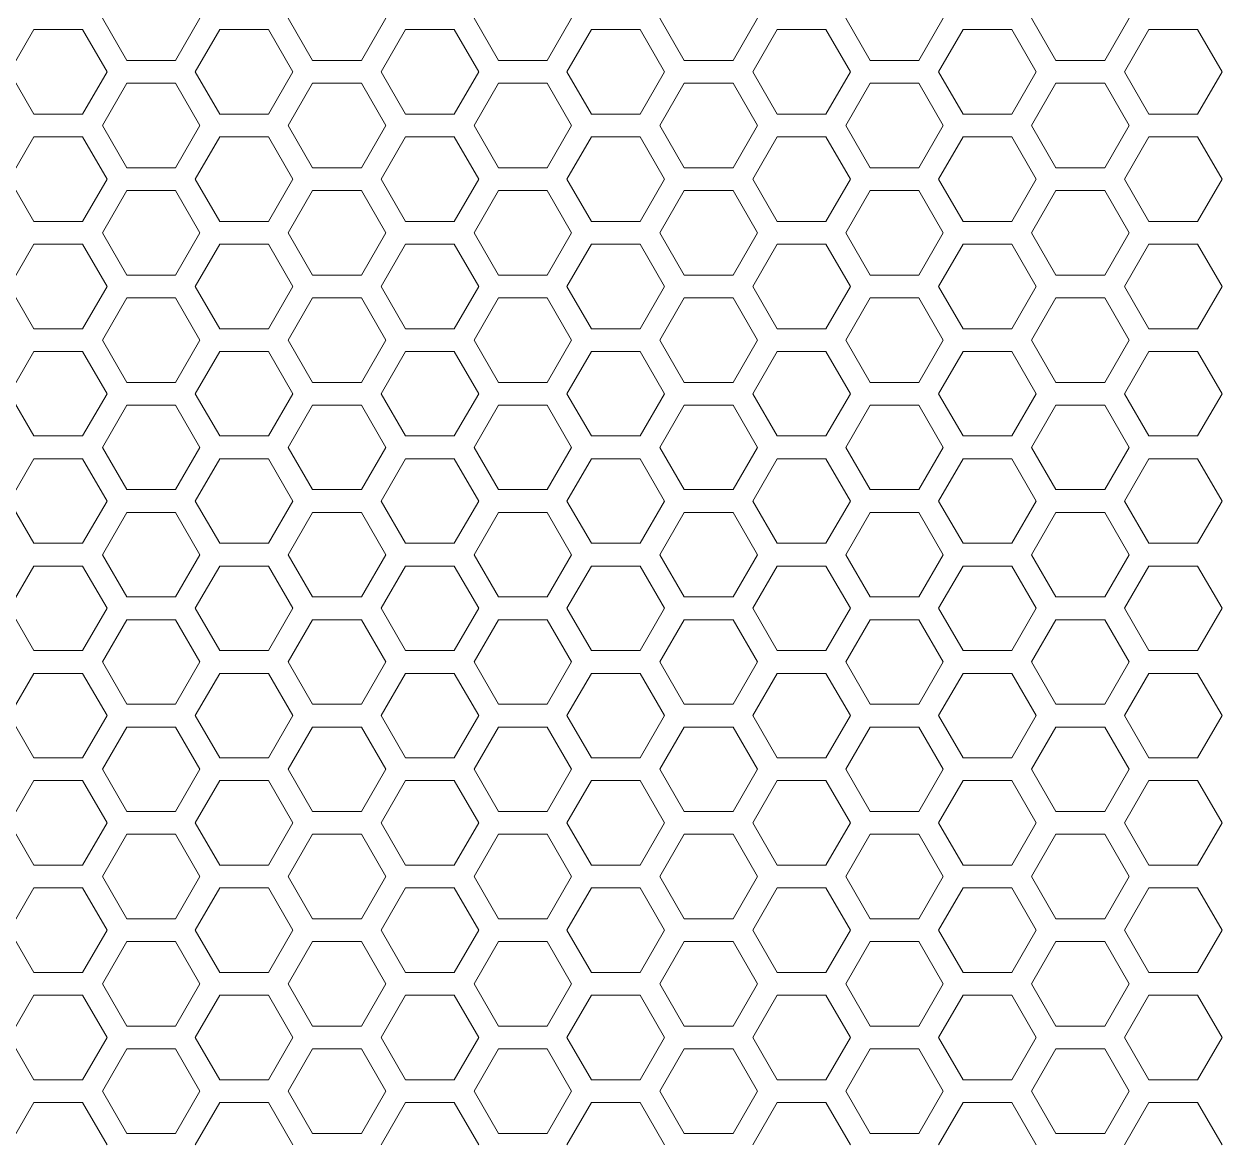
# Model space of a CAD drawing. Header units: millimetres. Extents: x -10 to 46, y -17 to 110.
# Drawn here: x 10.31 to 16.45, y 39.23 to 44.94 of the extents above; entities that cross this region are included whole.
import ezdxf

# ---------------------------------------------------------------- set-up
doc = ezdxf.new("R2010")
doc.units = ezdxf.units.MM

msp = doc.modelspace()

# ---------------------------------------------------------------- linework, layer by layer
at = {"lineweight": 18}
for p, q in [((10.7108, 44.9727), (10.8358, 44.7561)), ((11.0858, 44.7561), (11.2108, 44.9727)), ((11.6634, 44.9727), (11.7884, 44.7561)), ((12.0384, 44.7561), (12.1634, 44.9727)), ((12.6161, 44.9727), (12.7411, 44.7561)), ((12.9911, 44.7561), (13.1161, 44.9727)), ((13.5687, 44.9727), (13.6937, 44.7561)), ((13.9438, 44.7561), (14.0688, 44.9727)), ((14.5214, 44.9727), (14.6464, 44.7561)), ((14.8964, 44.7561), (15.0214, 44.9727)), ((15.474, 44.9727), (15.599, 44.7561)), ((15.8491, 44.7561), (15.9741, 44.9727)), ((10.3595, 44.9142), (10.2345, 44.6976)), ((10.6095, 44.9142), (10.3595, 44.9142)), ((10.7345, 44.6976), (10.6095, 44.9142)), ((11.3121, 44.9142), (11.1871, 44.6976)), ((11.5621, 44.9142), (11.3121, 44.9142)), ((11.6871, 44.6976), (11.5621, 44.9142)), ((12.2648, 44.9142), (12.1398, 44.6976)), ((12.5148, 44.9142), (12.2648, 44.9142)), ((12.6398, 44.6976), (12.5148, 44.9142)), ((13.2174, 44.9142), (13.0924, 44.6976)), ((13.4674, 44.9142), (13.2174, 44.9142)), ((13.5924, 44.6976), (13.4674, 44.9142)), ((14.1701, 44.9142), (14.0451, 44.6976)), ((14.4201, 44.9142), (14.1701, 44.9142)), ((14.5451, 44.6976), (14.4201, 44.9142)), ((15.1227, 44.9142), (14.9977, 44.6976)), ((15.3727, 44.9142), (15.1227, 44.9142)), ((15.4977, 44.6976), (15.3727, 44.9142)), ((16.0754, 44.9142), (15.9504, 44.6976)), ((16.3254, 44.9142), (16.0754, 44.9142)), ((16.4504, 44.6976), (16.3254, 44.9142)), ((10.8358, 44.7561), (11.0858, 44.7561)), ((11.7884, 44.7561), (12.0384, 44.7561)), ((12.7411, 44.7561), (12.9911, 44.7561)), ((13.6937, 44.7561), (13.9438, 44.7561)), ((14.6464, 44.7561), (14.8964, 44.7561)), ((15.599, 44.7561), (15.8491, 44.7561)), ((10.2345, 44.6976), (10.3595, 44.4811)), ((10.6095, 44.4811), (10.7345, 44.6976)), ((11.1871, 44.6976), (11.3121, 44.4811)), ((11.5621, 44.4811), (11.6871, 44.6976)), ((12.1398, 44.6976), (12.2648, 44.4811)), ((12.5148, 44.4811), (12.6398, 44.6976)), ((13.0924, 44.6976), (13.2174, 44.4811)), ((13.4674, 44.4811), (13.5924, 44.6976)), ((14.0451, 44.6976), (14.1701, 44.4811)), ((14.4201, 44.4811), (14.5451, 44.6976)), ((14.9977, 44.6976), (15.1227, 44.4811)), ((15.3727, 44.4811), (15.4977, 44.6976)), ((15.9504, 44.6976), (16.0754, 44.4811)), ((16.3254, 44.4811), (16.4504, 44.6976)), ((10.8358, 44.6391), (10.7108, 44.4226)), ((11.0858, 44.6391), (10.8358, 44.6391)), ((11.2108, 44.4226), (11.0858, 44.6391)), ((11.7884, 44.6391), (11.6634, 44.4226)), ((12.0384, 44.6391), (11.7884, 44.6391)), ((12.1634, 44.4226), (12.0384, 44.6391)), ((12.7411, 44.6391), (12.6161, 44.4226)), ((12.9911, 44.6391), (12.7411, 44.6391)), ((13.1161, 44.4226), (12.9911, 44.6391)), ((13.6937, 44.6391), (13.5687, 44.4226)), ((13.9438, 44.6391), (13.6937, 44.6391)), ((14.0688, 44.4226), (13.9438, 44.6391)), ((14.6464, 44.6391), (14.5214, 44.4226)), ((14.8964, 44.6391), (14.6464, 44.6391)), ((15.0214, 44.4226), (14.8964, 44.6391)), ((15.599, 44.6391), (15.474, 44.4226)), ((15.8491, 44.6391), (15.599, 44.6391)), ((15.9741, 44.4226), (15.8491, 44.6391)), ((10.3595, 44.4811), (10.6095, 44.4811)), ((11.3121, 44.4811), (11.5621, 44.4811)), ((12.2648, 44.4811), (12.5148, 44.4811)), ((13.2174, 44.4811), (13.4674, 44.4811)), ((14.1701, 44.4811), (14.4201, 44.4811)), ((15.1227, 44.4811), (15.3727, 44.4811)), ((16.0754, 44.4811), (16.3254, 44.4811)), ((10.7108, 44.4226), (10.8358, 44.2061)), ((11.0858, 44.2061), (11.2108, 44.4226)), ((11.6634, 44.4226), (11.7884, 44.2061)), ((12.0384, 44.2061), (12.1634, 44.4226)), ((12.6161, 44.4226), (12.7411, 44.2061)), ((12.9911, 44.2061), (13.1161, 44.4226)), ((13.5687, 44.4226), (13.6937, 44.2061)), ((13.9438, 44.2061), (14.0688, 44.4226)), ((14.5214, 44.4226), (14.6464, 44.2061)), ((14.8964, 44.2061), (15.0214, 44.4226)), ((15.474, 44.4226), (15.599, 44.2061)), ((15.8491, 44.2061), (15.9741, 44.4226)), ((10.3595, 44.3641), (10.2345, 44.1476)), ((10.6095, 44.3641), (10.3595, 44.3641)), ((10.7345, 44.1476), (10.6095, 44.3641)), ((11.3121, 44.3641), (11.1871, 44.1476)), ((11.5621, 44.3641), (11.3121, 44.3641)), ((11.6871, 44.1476), (11.5621, 44.3641)), ((12.2648, 44.3641), (12.1398, 44.1476)), ((12.5148, 44.3641), (12.2648, 44.3641)), ((12.6398, 44.1476), (12.5148, 44.3641)), ((13.2174, 44.3641), (13.0924, 44.1476)), ((13.4674, 44.3641), (13.2174, 44.3641)), ((13.5924, 44.1476), (13.4674, 44.3641)), ((14.1701, 44.3641), (14.0451, 44.1476)), ((14.4201, 44.3641), (14.1701, 44.3641)), ((14.5451, 44.1476), (14.4201, 44.3641)), ((15.1227, 44.3641), (14.9977, 44.1476)), ((15.3727, 44.3641), (15.1227, 44.3641)), ((15.4977, 44.1476), (15.3727, 44.3641)), ((16.0754, 44.3641), (15.9504, 44.1476)), ((16.3254, 44.3641), (16.0754, 44.3641)), ((16.4504, 44.1476), (16.3254, 44.3641)), ((10.8358, 44.2061), (11.0858, 44.2061)), ((11.7884, 44.2061), (12.0384, 44.2061)), ((12.7411, 44.2061), (12.9911, 44.2061)), ((13.6937, 44.2061), (13.9438, 44.2061)), ((14.6464, 44.2061), (14.8964, 44.2061)), ((15.599, 44.2061), (15.8491, 44.2061)), ((10.2345, 44.1476), (10.3595, 43.9311)), ((10.6095, 43.9311), (10.7345, 44.1476)), ((11.1871, 44.1476), (11.3121, 43.9311)), ((11.5621, 43.9311), (11.6871, 44.1476)), ((12.1398, 44.1476), (12.2648, 43.9311)), ((12.5148, 43.9311), (12.6398, 44.1476)), ((13.0924, 44.1476), (13.2174, 43.9311)), ((13.4674, 43.9311), (13.5924, 44.1476)), ((14.0451, 44.1476), (14.1701, 43.9311)), ((14.4201, 43.9311), (14.5451, 44.1476)), ((14.9977, 44.1476), (15.1227, 43.9311)), ((15.3727, 43.9311), (15.4977, 44.1476)), ((15.9504, 44.1476), (16.0754, 43.9311)), ((16.3254, 43.9311), (16.4504, 44.1476)), ((10.8358, 44.0891), (10.7108, 43.8726)), ((11.0858, 44.0891), (10.8358, 44.0891)), ((11.2108, 43.8726), (11.0858, 44.0891)), ((11.7884, 44.0891), (11.6634, 43.8726)), ((12.0384, 44.0891), (11.7884, 44.0891)), ((12.1634, 43.8726), (12.0384, 44.0891)), ((12.7411, 44.0891), (12.6161, 43.8726)), ((12.9911, 44.0891), (12.7411, 44.0891)), ((13.1161, 43.8726), (12.9911, 44.0891)), ((13.6937, 44.0891), (13.5687, 43.8726)), ((13.9438, 44.0891), (13.6937, 44.0891)), ((14.0688, 43.8726), (13.9438, 44.0891)), ((14.6464, 44.0891), (14.5214, 43.8726)), ((14.8964, 44.0891), (14.6464, 44.0891)), ((15.0214, 43.8726), (14.8964, 44.0891)), ((15.599, 44.0891), (15.474, 43.8726)), ((15.8491, 44.0891), (15.599, 44.0891)), ((15.9741, 43.8726), (15.8491, 44.0891)), ((10.3595, 43.9311), (10.6095, 43.9311)), ((11.3121, 43.9311), (11.5621, 43.9311)), ((12.2648, 43.9311), (12.5148, 43.9311)), ((13.2174, 43.9311), (13.4674, 43.9311)), ((14.1701, 43.9311), (14.4201, 43.9311)), ((15.1227, 43.9311), (15.3727, 43.9311)), ((16.0754, 43.9311), (16.3254, 43.9311)), ((10.7108, 43.8726), (10.8358, 43.6561)), ((11.0858, 43.6561), (11.2108, 43.8726)), ((11.6634, 43.8726), (11.7884, 43.6561)), ((12.0384, 43.6561), (12.1634, 43.8726)), ((12.6161, 43.8726), (12.7411, 43.6561)), ((12.9911, 43.6561), (13.1161, 43.8726)), ((13.5687, 43.8726), (13.6937, 43.6561)), ((13.9438, 43.6561), (14.0688, 43.8726)), ((14.5214, 43.8726), (14.6464, 43.6561)), ((14.8964, 43.6561), (15.0214, 43.8726)), ((15.474, 43.8726), (15.599, 43.6561)), ((15.8491, 43.6561), (15.9741, 43.8726)), ((10.3595, 43.8141), (10.2345, 43.5976)), ((10.6095, 43.8141), (10.3595, 43.8141)), ((10.7345, 43.5976), (10.6095, 43.8141)), ((11.3121, 43.8141), (11.1871, 43.5976)), ((11.5621, 43.8141), (11.3121, 43.8141)), ((11.6871, 43.5976), (11.5621, 43.8141)), ((12.2648, 43.8141), (12.1398, 43.5976)), ((12.5148, 43.8141), (12.2648, 43.8141)), ((12.6398, 43.5976), (12.5148, 43.8141)), ((13.2174, 43.8141), (13.0924, 43.5976)), ((13.4674, 43.8141), (13.2174, 43.8141)), ((13.5924, 43.5976), (13.4674, 43.8141)), ((14.1701, 43.8141), (14.0451, 43.5976)), ((14.4201, 43.8141), (14.1701, 43.8141)), ((14.5451, 43.5976), (14.4201, 43.8141)), ((15.1227, 43.8141), (14.9977, 43.5976)), ((15.3727, 43.8141), (15.1227, 43.8141)), ((15.4977, 43.5976), (15.3727, 43.8141)), ((16.0754, 43.8141), (15.9504, 43.5976)), ((16.3254, 43.8141), (16.0754, 43.8141)), ((16.4504, 43.5976), (16.3254, 43.8141)), ((10.8358, 43.6561), (11.0858, 43.6561)), ((11.7884, 43.6561), (12.0384, 43.6561)), ((12.7411, 43.6561), (12.9911, 43.6561)), ((13.6937, 43.6561), (13.9438, 43.6561)), ((14.6464, 43.6561), (14.8964, 43.6561)), ((15.599, 43.6561), (15.8491, 43.6561)), ((10.2345, 43.5976), (10.3595, 43.3811)), ((10.6095, 43.3811), (10.7345, 43.5976)), ((11.1871, 43.5976), (11.3121, 43.3811)), ((11.5621, 43.3811), (11.6871, 43.5976)), ((12.1398, 43.5976), (12.2648, 43.3811)), ((12.5148, 43.3811), (12.6398, 43.5976)), ((13.0924, 43.5976), (13.2174, 43.3811)), ((13.4674, 43.3811), (13.5924, 43.5976)), ((14.0451, 43.5976), (14.1701, 43.3811)), ((14.4201, 43.3811), (14.5451, 43.5976)), ((14.9977, 43.5976), (15.1227, 43.3811)), ((15.3727, 43.3811), (15.4977, 43.5976)), ((15.9504, 43.5976), (16.0754, 43.3811)), ((16.3254, 43.3811), (16.4504, 43.5976)), ((10.8358, 43.5391), (10.7108, 43.3226)), ((11.0858, 43.5391), (10.8358, 43.5391)), ((11.2108, 43.3226), (11.0858, 43.5391)), ((11.7884, 43.5391), (11.6634, 43.3226)), ((12.0384, 43.5391), (11.7884, 43.5391)), ((12.1634, 43.3226), (12.0384, 43.5391)), ((12.7411, 43.5391), (12.6161, 43.3226)), ((12.9911, 43.5391), (12.7411, 43.5391)), ((13.1161, 43.3226), (12.9911, 43.5391)), ((13.6937, 43.5391), (13.5687, 43.3226)), ((13.9438, 43.5391), (13.6937, 43.5391)), ((14.0688, 43.3226), (13.9438, 43.5391)), ((14.6464, 43.5391), (14.5214, 43.3226)), ((14.8964, 43.5391), (14.6464, 43.5391)), ((15.0214, 43.3226), (14.8964, 43.5391)), ((15.599, 43.5391), (15.474, 43.3226)), ((15.8491, 43.5391), (15.599, 43.5391)), ((15.9741, 43.3226), (15.8491, 43.5391)), ((10.3595, 43.3811), (10.6095, 43.3811)), ((11.3121, 43.3811), (11.5621, 43.3811)), ((12.2648, 43.3811), (12.5148, 43.3811)), ((13.2174, 43.3811), (13.4674, 43.3811)), ((14.1701, 43.3811), (14.4201, 43.3811)), ((15.1227, 43.3811), (15.3727, 43.3811)), ((16.0754, 43.3811), (16.3254, 43.3811)), ((10.7108, 43.3226), (10.8358, 43.1061)), ((11.0858, 43.1061), (11.2108, 43.3226)), ((11.6634, 43.3226), (11.7884, 43.1061)), ((12.0384, 43.1061), (12.1634, 43.3226)), ((12.6161, 43.3226), (12.7411, 43.1061)), ((12.9911, 43.1061), (13.1161, 43.3226)), ((13.5687, 43.3226), (13.6937, 43.1061)), ((13.9438, 43.1061), (14.0688, 43.3226)), ((14.5214, 43.3226), (14.6464, 43.1061)), ((14.8964, 43.1061), (15.0214, 43.3226)), ((15.474, 43.3226), (15.599, 43.1061)), ((15.8491, 43.1061), (15.9741, 43.3226)), ((10.3595, 43.2641), (10.2345, 43.0476)), ((10.6095, 43.2641), (10.3595, 43.2641)), ((10.7345, 43.0476), (10.6095, 43.2641)), ((11.3121, 43.2641), (11.1871, 43.0476)), ((11.5621, 43.2641), (11.3121, 43.2641)), ((11.6871, 43.0476), (11.5621, 43.2641)), ((12.2648, 43.2641), (12.1398, 43.0476)), ((12.5148, 43.2641), (12.2648, 43.2641)), ((12.6398, 43.0476), (12.5148, 43.2641)), ((13.2174, 43.2641), (13.0924, 43.0476)), ((13.4674, 43.2641), (13.2174, 43.2641)), ((13.5924, 43.0476), (13.4674, 43.2641)), ((14.1701, 43.2641), (14.0451, 43.0476)), ((14.4201, 43.2641), (14.1701, 43.2641)), ((14.5451, 43.0476), (14.4201, 43.2641)), ((15.1227, 43.2641), (14.9977, 43.0476)), ((15.3727, 43.2641), (15.1227, 43.2641)), ((15.4977, 43.0476), (15.3727, 43.2641)), ((16.0754, 43.2641), (15.9504, 43.0476)), ((16.3254, 43.2641), (16.0754, 43.2641)), ((16.4504, 43.0476), (16.3254, 43.2641)), ((10.8358, 43.1061), (11.0858, 43.1061)), ((11.7884, 43.1061), (12.0384, 43.1061)), ((12.7411, 43.1061), (12.9911, 43.1061)), ((13.6937, 43.1061), (13.9438, 43.1061)), ((14.6464, 43.1061), (14.8964, 43.1061)), ((15.599, 43.1061), (15.8491, 43.1061)), ((10.2345, 43.0476), (10.3595, 42.8311)), ((10.6095, 42.8311), (10.7345, 43.0476)), ((11.1871, 43.0476), (11.3121, 42.8311)), ((11.5621, 42.8311), (11.6871, 43.0476)), ((12.1398, 43.0476), (12.2648, 42.8311)), ((12.5148, 42.8311), (12.6398, 43.0476)), ((13.0924, 43.0476), (13.2174, 42.8311)), ((13.4674, 42.8311), (13.5924, 43.0476)), ((14.0451, 43.0476), (14.1701, 42.8311)), ((14.4201, 42.8311), (14.5451, 43.0476)), ((14.9977, 43.0476), (15.1227, 42.8311)), ((15.3727, 42.8311), (15.4977, 43.0476)), ((15.9504, 43.0476), (16.0754, 42.8311)), ((16.3254, 42.8311), (16.4504, 43.0476)), ((10.8358, 42.9891), (10.7108, 42.7726)), ((11.0858, 42.9891), (10.8358, 42.9891)), ((11.2108, 42.7726), (11.0858, 42.9891)), ((11.7884, 42.9891), (11.6634, 42.7726)), ((12.0384, 42.9891), (11.7884, 42.9891)), ((12.1634, 42.7726), (12.0384, 42.9891)), ((12.7411, 42.9891), (12.6161, 42.7726)), ((12.9911, 42.9891), (12.7411, 42.9891)), ((13.1161, 42.7726), (12.9911, 42.9891)), ((13.6937, 42.9891), (13.5687, 42.7726)), ((13.9438, 42.9891), (13.6937, 42.9891)), ((14.0688, 42.7726), (13.9438, 42.9891)), ((14.6464, 42.9891), (14.5214, 42.7726)), ((14.8964, 42.9891), (14.6464, 42.9891)), ((15.0214, 42.7726), (14.8964, 42.9891)), ((15.599, 42.9891), (15.474, 42.7726)), ((15.8491, 42.9891), (15.599, 42.9891)), ((15.9741, 42.7726), (15.8491, 42.9891)), ((10.3595, 42.8311), (10.6095, 42.8311)), ((11.3121, 42.8311), (11.5621, 42.8311)), ((12.2648, 42.8311), (12.5148, 42.8311)), ((13.2174, 42.8311), (13.4674, 42.8311)), ((14.1701, 42.8311), (14.4201, 42.8311)), ((15.1227, 42.8311), (15.3727, 42.8311)), ((16.0754, 42.8311), (16.3254, 42.8311)), ((10.7108, 42.7726), (10.8358, 42.5561)), ((11.0858, 42.5561), (11.2108, 42.7726)), ((11.6634, 42.7726), (11.7884, 42.5561)), ((12.0384, 42.5561), (12.1634, 42.7726)), ((12.6161, 42.7726), (12.7411, 42.5561)), ((12.9911, 42.5561), (13.1161, 42.7726)), ((13.5687, 42.7726), (13.6937, 42.5561)), ((13.9438, 42.5561), (14.0688, 42.7726)), ((14.5214, 42.7726), (14.6464, 42.5561)), ((14.8964, 42.5561), (15.0214, 42.7726)), ((15.474, 42.7726), (15.599, 42.5561)), ((15.8491, 42.5561), (15.9741, 42.7726)), ((10.3595, 42.7141), (10.2345, 42.4976)), ((10.6095, 42.7141), (10.3595, 42.7141)), ((10.7345, 42.4976), (10.6095, 42.7141)), ((11.3121, 42.7141), (11.1871, 42.4976)), ((11.5621, 42.7141), (11.3121, 42.7141)), ((11.6871, 42.4976), (11.5621, 42.7141)), ((12.2648, 42.7141), (12.1398, 42.4976)), ((12.5148, 42.7141), (12.2648, 42.7141)), ((12.6398, 42.4976), (12.5148, 42.7141)), ((13.2174, 42.7141), (13.0924, 42.4976)), ((13.4674, 42.7141), (13.2174, 42.7141)), ((13.5924, 42.4976), (13.4674, 42.7141)), ((14.1701, 42.7141), (14.0451, 42.4976)), ((14.4201, 42.7141), (14.1701, 42.7141)), ((14.5451, 42.4976), (14.4201, 42.7141)), ((15.1227, 42.7141), (14.9977, 42.4976)), ((15.3727, 42.7141), (15.1227, 42.7141)), ((15.4977, 42.4976), (15.3727, 42.7141)), ((16.0754, 42.7141), (15.9504, 42.4976)), ((16.3254, 42.7141), (16.0754, 42.7141)), ((16.4504, 42.4976), (16.3254, 42.7141)), ((10.8358, 42.5561), (11.0858, 42.5561)), ((11.7884, 42.5561), (12.0384, 42.5561)), ((12.7411, 42.5561), (12.9911, 42.5561)), ((13.6937, 42.5561), (13.9438, 42.5561)), ((14.6464, 42.5561), (14.8964, 42.5561)), ((15.599, 42.5561), (15.8491, 42.5561)), ((10.2345, 42.4976), (10.3595, 42.2811)), ((10.6095, 42.2811), (10.7345, 42.4976)), ((10.8358, 42.4391), (10.7108, 42.2226)), ((11.0858, 42.4391), (10.8358, 42.4391)), ((11.2108, 42.2226), (11.0858, 42.4391)), ((11.1871, 42.4976), (11.3121, 42.2811)), ((11.5621, 42.2811), (11.6871, 42.4976)), ((11.7884, 42.4391), (11.6634, 42.2226)), ((12.0384, 42.4391), (11.7884, 42.4391)), ((12.1634, 42.2226), (12.0384, 42.4391)), ((12.1398, 42.4976), (12.2648, 42.2811)), ((12.5148, 42.2811), (12.6398, 42.4976)), ((12.7411, 42.4391), (12.6161, 42.2226)), ((12.9911, 42.4391), (12.7411, 42.4391)), ((13.1161, 42.2226), (12.9911, 42.4391)), ((13.0924, 42.4976), (13.2174, 42.2811)), ((13.4674, 42.2811), (13.5924, 42.4976)), ((13.6937, 42.4391), (13.5687, 42.2226)), ((13.9438, 42.4391), (13.6937, 42.4391)), ((14.0688, 42.2226), (13.9438, 42.4391)), ((14.0451, 42.4976), (14.1701, 42.2811)), ((14.4201, 42.2811), (14.5451, 42.4976)), ((14.6464, 42.4391), (14.5214, 42.2226)), ((14.8964, 42.4391), (14.6464, 42.4391)), ((15.0214, 42.2226), (14.8964, 42.4391)), ((14.9977, 42.4976), (15.1227, 42.2811)), ((15.3727, 42.2811), (15.4977, 42.4976)), ((15.599, 42.4391), (15.474, 42.2226)), ((15.8491, 42.4391), (15.599, 42.4391)), ((15.9741, 42.2226), (15.8491, 42.4391)), ((15.9504, 42.4976), (16.0754, 42.2811)), ((16.3254, 42.2811), (16.4504, 42.4976)), ((10.3595, 42.2811), (10.6095, 42.2811)), ((11.3121, 42.2811), (11.5621, 42.2811)), ((12.2648, 42.2811), (12.5148, 42.2811)), ((13.2174, 42.2811), (13.4674, 42.2811)), ((14.1701, 42.2811), (14.4201, 42.2811)), ((15.1227, 42.2811), (15.3727, 42.2811)), ((16.0754, 42.2811), (16.3254, 42.2811)), ((10.7108, 42.2226), (10.8358, 42.0061)), ((11.0858, 42.0061), (11.2108, 42.2226)), ((11.6634, 42.2226), (11.7884, 42.0061)), ((12.0384, 42.0061), (12.1634, 42.2226)), ((12.6161, 42.2226), (12.7411, 42.0061)), ((12.9911, 42.0061), (13.1161, 42.2226)), ((13.5687, 42.2226), (13.6937, 42.0061)), ((13.9438, 42.0061), (14.0688, 42.2226)), ((14.5214, 42.2226), (14.6464, 42.0061)), ((14.8964, 42.0061), (15.0214, 42.2226)), ((15.474, 42.2226), (15.599, 42.0061)), ((15.8491, 42.0061), (15.9741, 42.2226)), ((10.3595, 42.1641), (10.2345, 41.9476)), ((10.6095, 42.1641), (10.3595, 42.1641)), ((10.7345, 41.9476), (10.6095, 42.1641)), ((11.3121, 42.1641), (11.1871, 41.9476)), ((11.5621, 42.1641), (11.3121, 42.1641)), ((11.6871, 41.9476), (11.5621, 42.1641)), ((12.2648, 42.1641), (12.1398, 41.9476)), ((12.5148, 42.1641), (12.2648, 42.1641)), ((12.6398, 41.9476), (12.5148, 42.1641)), ((13.2174, 42.1641), (13.0924, 41.9476)), ((13.4674, 42.1641), (13.2174, 42.1641)), ((13.5924, 41.9476), (13.4674, 42.1641)), ((14.1701, 42.1641), (14.0451, 41.9476)), ((14.4201, 42.1641), (14.1701, 42.1641)), ((14.5451, 41.9476), (14.4201, 42.1641)), ((15.1227, 42.1641), (14.9977, 41.9476)), ((15.3727, 42.1641), (15.1227, 42.1641)), ((15.4977, 41.9476), (15.3727, 42.1641)), ((16.0754, 42.1641), (15.9504, 41.9476)), ((16.3254, 42.1641), (16.0754, 42.1641)), ((16.4504, 41.9476), (16.3254, 42.1641)), ((10.2345, 41.9476), (10.3595, 41.7311)), ((10.6095, 41.7311), (10.7345, 41.9476)), ((10.8358, 42.0061), (11.0858, 42.0061)), ((11.1871, 41.9476), (11.3121, 41.7311)), ((11.5621, 41.7311), (11.6871, 41.9476)), ((11.7884, 42.0061), (12.0384, 42.0061)), ((12.1398, 41.9476), (12.2648, 41.7311)), ((12.5148, 41.7311), (12.6398, 41.9476)), ((12.7411, 42.0061), (12.9911, 42.0061)), ((13.0924, 41.9476), (13.2174, 41.7311)), ((13.4674, 41.7311), (13.5924, 41.9476)), ((13.6937, 42.0061), (13.9438, 42.0061)), ((14.0451, 41.9476), (14.1701, 41.7311)), ((14.4201, 41.7311), (14.5451, 41.9476)), ((14.6464, 42.0061), (14.8964, 42.0061)), ((14.9977, 41.9476), (15.1227, 41.7311)), ((15.3727, 41.7311), (15.4977, 41.9476)), ((15.599, 42.0061), (15.8491, 42.0061)), ((15.9504, 41.9476), (16.0754, 41.7311)), ((16.3254, 41.7311), (16.4504, 41.9476)), ((10.8358, 41.8891), (10.7108, 41.6726)), ((11.0858, 41.8891), (10.8358, 41.8891)), ((11.2108, 41.6726), (11.0858, 41.8891)), ((11.7884, 41.8891), (11.6634, 41.6726)), ((12.0384, 41.8891), (11.7884, 41.8891)), ((12.1634, 41.6726), (12.0384, 41.8891)), ((12.7411, 41.8891), (12.6161, 41.6726)), ((12.9911, 41.8891), (12.7411, 41.8891)), ((13.1161, 41.6726), (12.9911, 41.8891)), ((13.6937, 41.8891), (13.5687, 41.6726)), ((13.9438, 41.8891), (13.6937, 41.8891)), ((14.0688, 41.6726), (13.9438, 41.8891)), ((14.6464, 41.8891), (14.5214, 41.6726)), ((14.8964, 41.8891), (14.6464, 41.8891)), ((15.0214, 41.6726), (14.8964, 41.8891)), ((15.599, 41.8891), (15.474, 41.6726)), ((15.8491, 41.8891), (15.599, 41.8891)), ((15.9741, 41.6726), (15.8491, 41.8891)), ((10.3595, 41.7311), (10.6095, 41.7311)), ((11.3121, 41.7311), (11.5621, 41.7311)), ((12.2648, 41.7311), (12.5148, 41.7311)), ((13.2174, 41.7311), (13.4674, 41.7311)), ((14.1701, 41.7311), (14.4201, 41.7311)), ((15.1227, 41.7311), (15.3727, 41.7311)), ((16.0754, 41.7311), (16.3254, 41.7311)), ((10.7108, 41.6726), (10.8358, 41.4561)), ((11.0858, 41.4561), (11.2108, 41.6726)), ((11.6634, 41.6726), (11.7884, 41.4561)), ((12.0384, 41.4561), (12.1634, 41.6726)), ((12.6161, 41.6726), (12.7411, 41.4561)), ((12.9911, 41.4561), (13.1161, 41.6726)), ((13.5687, 41.6726), (13.6937, 41.4561)), ((13.9438, 41.4561), (14.0688, 41.6726)), ((14.5214, 41.6726), (14.6464, 41.4561)), ((14.8964, 41.4561), (15.0214, 41.6726)), ((15.474, 41.6726), (15.599, 41.4561)), ((15.8491, 41.4561), (15.9741, 41.6726)), ((10.3595, 41.6141), (10.2345, 41.3976)), ((10.6095, 41.6141), (10.3595, 41.6141)), ((10.7345, 41.3976), (10.6095, 41.6141)), ((11.3121, 41.6141), (11.1871, 41.3976)), ((11.5621, 41.6141), (11.3121, 41.6141)), ((11.6871, 41.3976), (11.5621, 41.6141)), ((12.2648, 41.6141), (12.1398, 41.3976)), ((12.5148, 41.6141), (12.2648, 41.6141)), ((12.6398, 41.3976), (12.5148, 41.6141)), ((13.2174, 41.6141), (13.0924, 41.3976)), ((13.4674, 41.6141), (13.2174, 41.6141)), ((13.5924, 41.3976), (13.4674, 41.6141)), ((14.1701, 41.6141), (14.0451, 41.3976)), ((14.4201, 41.6141), (14.1701, 41.6141)), ((14.5451, 41.3976), (14.4201, 41.6141)), ((15.1227, 41.6141), (14.9977, 41.3976)), ((15.3727, 41.6141), (15.1227, 41.6141)), ((15.4977, 41.3976), (15.3727, 41.6141)), ((16.0754, 41.6141), (15.9504, 41.3976)), ((16.3254, 41.6141), (16.0754, 41.6141)), ((16.4504, 41.3976), (16.3254, 41.6141)), ((10.8358, 41.4561), (11.0858, 41.4561)), ((11.7884, 41.4561), (12.0384, 41.4561)), ((12.7411, 41.4561), (12.9911, 41.4561)), ((13.6937, 41.4561), (13.9438, 41.4561)), ((14.6464, 41.4561), (14.8964, 41.4561)), ((15.599, 41.4561), (15.8491, 41.4561)), ((10.2345, 41.3976), (10.3595, 41.181)), ((10.6095, 41.181), (10.7345, 41.3976)), ((11.1871, 41.3976), (11.3121, 41.181)), ((11.5621, 41.181), (11.6871, 41.3976)), ((12.1398, 41.3976), (12.2648, 41.181)), ((12.5148, 41.181), (12.6398, 41.3976)), ((13.0924, 41.3976), (13.2174, 41.181)), ((13.4674, 41.181), (13.5924, 41.3976)), ((14.0451, 41.3976), (14.1701, 41.181)), ((14.4201, 41.181), (14.5451, 41.3976)), ((14.9977, 41.3976), (15.1227, 41.181)), ((15.3727, 41.181), (15.4977, 41.3976)), ((15.9504, 41.3976), (16.0754, 41.181)), ((16.3254, 41.181), (16.4504, 41.3976)), ((10.8358, 41.3391), (10.7108, 41.1226)), ((11.0858, 41.3391), (10.8358, 41.3391)), ((11.2108, 41.1226), (11.0858, 41.3391)), ((11.7884, 41.3391), (11.6634, 41.1226)), ((12.0384, 41.3391), (11.7884, 41.3391)), ((12.1634, 41.1226), (12.0384, 41.3391)), ((12.7411, 41.3391), (12.6161, 41.1226)), ((12.9911, 41.3391), (12.7411, 41.3391)), ((13.1161, 41.1226), (12.9911, 41.3391)), ((13.6937, 41.3391), (13.5687, 41.1226)), ((13.9438, 41.3391), (13.6937, 41.3391)), ((14.0688, 41.1226), (13.9438, 41.3391)), ((14.6464, 41.3391), (14.5214, 41.1226)), ((14.8964, 41.3391), (14.6464, 41.3391)), ((15.0214, 41.1226), (14.8964, 41.3391)), ((15.599, 41.3391), (15.474, 41.1226)), ((15.8491, 41.3391), (15.599, 41.3391)), ((15.9741, 41.1226), (15.8491, 41.3391)), ((10.3595, 41.181), (10.6095, 41.181)), ((11.3121, 41.181), (11.5621, 41.181)), ((12.2648, 41.181), (12.5148, 41.181)), ((13.2174, 41.181), (13.4674, 41.181)), ((14.1701, 41.181), (14.4201, 41.181)), ((15.1227, 41.181), (15.3727, 41.181)), ((16.0754, 41.181), (16.3254, 41.181)), ((10.7108, 41.1226), (10.8358, 40.906)), ((11.0858, 40.906), (11.2108, 41.1226)), ((11.6634, 41.1226), (11.7884, 40.906)), ((12.0384, 40.906), (12.1634, 41.1226)), ((12.6161, 41.1226), (12.7411, 40.906)), ((12.9911, 40.906), (13.1161, 41.1226)), ((13.5687, 41.1226), (13.6937, 40.906)), ((13.9438, 40.906), (14.0688, 41.1226)), ((14.5214, 41.1226), (14.6464, 40.906)), ((14.8964, 40.906), (15.0214, 41.1226)), ((15.474, 41.1226), (15.599, 40.906)), ((15.8491, 40.906), (15.9741, 41.1226)), ((10.3595, 41.0641), (10.2345, 40.8475)), ((10.6095, 41.0641), (10.3595, 41.0641)), ((10.7345, 40.8475), (10.6095, 41.0641)), ((11.3121, 41.0641), (11.1871, 40.8475)), ((11.5621, 41.0641), (11.3121, 41.0641)), ((11.6871, 40.8475), (11.5621, 41.0641)), ((12.2648, 41.0641), (12.1398, 40.8475)), ((12.5148, 41.0641), (12.2648, 41.0641)), ((12.6398, 40.8475), (12.5148, 41.0641)), ((13.2174, 41.0641), (13.0924, 40.8475)), ((13.4674, 41.0641), (13.2174, 41.0641)), ((13.5924, 40.8475), (13.4674, 41.0641)), ((14.1701, 41.0641), (14.0451, 40.8475)), ((14.4201, 41.0641), (14.1701, 41.0641)), ((14.5451, 40.8475), (14.4201, 41.0641)), ((15.1227, 41.0641), (14.9977, 40.8475)), ((15.3727, 41.0641), (15.1227, 41.0641)), ((15.4977, 40.8475), (15.3727, 41.0641)), ((16.0754, 41.0641), (15.9504, 40.8475)), ((16.3254, 41.0641), (16.0754, 41.0641)), ((16.4504, 40.8475), (16.3254, 41.0641)), ((10.8358, 40.906), (11.0858, 40.906)), ((11.7884, 40.906), (12.0384, 40.906)), ((12.7411, 40.906), (12.9911, 40.906)), ((13.6937, 40.906), (13.9438, 40.906)), ((14.6464, 40.906), (14.8964, 40.906)), ((15.599, 40.906), (15.8491, 40.906)), ((10.2345, 40.8475), (10.3595, 40.631)), ((10.6095, 40.631), (10.7345, 40.8475)), ((11.1871, 40.8475), (11.3121, 40.631)), ((11.5621, 40.631), (11.6871, 40.8475)), ((12.1398, 40.8475), (12.2648, 40.631)), ((12.5148, 40.631), (12.6398, 40.8475)), ((13.0924, 40.8475), (13.2174, 40.631)), ((13.4674, 40.631), (13.5924, 40.8475)), ((14.0451, 40.8475), (14.1701, 40.631)), ((14.4201, 40.631), (14.5451, 40.8475)), ((14.9977, 40.8475), (15.1227, 40.631)), ((15.3727, 40.631), (15.4977, 40.8475)), ((15.9504, 40.8475), (16.0754, 40.631)), ((16.3254, 40.631), (16.4504, 40.8475)), ((10.8358, 40.7891), (10.7108, 40.5725)), ((11.0858, 40.7891), (10.8358, 40.7891)), ((11.2108, 40.5725), (11.0858, 40.7891)), ((11.7884, 40.7891), (11.6634, 40.5725)), ((12.0384, 40.7891), (11.7884, 40.7891)), ((12.1634, 40.5725), (12.0384, 40.7891)), ((12.7411, 40.7891), (12.6161, 40.5725)), ((12.9911, 40.7891), (12.7411, 40.7891)), ((13.1161, 40.5725), (12.9911, 40.7891)), ((13.6937, 40.7891), (13.5687, 40.5725)), ((13.9438, 40.7891), (13.6937, 40.7891)), ((14.0688, 40.5725), (13.9438, 40.7891)), ((14.6464, 40.7891), (14.5214, 40.5725)), ((14.8964, 40.7891), (14.6464, 40.7891)), ((15.0214, 40.5725), (14.8964, 40.7891)), ((15.599, 40.7891), (15.474, 40.5725)), ((15.8491, 40.7891), (15.599, 40.7891)), ((15.9741, 40.5725), (15.8491, 40.7891)), ((10.3595, 40.631), (10.6095, 40.631)), ((11.3121, 40.631), (11.5621, 40.631)), ((12.2648, 40.631), (12.5148, 40.631)), ((13.2174, 40.631), (13.4674, 40.631)), ((14.1701, 40.631), (14.4201, 40.631)), ((15.1227, 40.631), (15.3727, 40.631)), ((16.0754, 40.631), (16.3254, 40.631)), ((10.7108, 40.5725), (10.8358, 40.356)), ((11.0858, 40.356), (11.2108, 40.5725)), ((11.6634, 40.5725), (11.7884, 40.356)), ((12.0384, 40.356), (12.1634, 40.5725)), ((12.6161, 40.5725), (12.7411, 40.356)), ((12.9911, 40.356), (13.1161, 40.5725)), ((13.5687, 40.5725), (13.6937, 40.356)), ((13.9438, 40.356), (14.0688, 40.5725)), ((14.5214, 40.5725), (14.6464, 40.356)), ((14.8964, 40.356), (15.0214, 40.5725)), ((15.474, 40.5725), (15.599, 40.356)), ((15.8491, 40.356), (15.9741, 40.5725)), ((10.3595, 40.514), (10.2345, 40.2975)), ((10.6095, 40.514), (10.3595, 40.514)), ((10.7345, 40.2975), (10.6095, 40.514)), ((11.3121, 40.514), (11.1871, 40.2975)), ((11.5621, 40.514), (11.3121, 40.514)), ((11.6871, 40.2975), (11.5621, 40.514)), ((12.2648, 40.514), (12.1398, 40.2975)), ((12.5148, 40.514), (12.2648, 40.514)), ((12.6398, 40.2975), (12.5148, 40.514)), ((13.2174, 40.514), (13.0924, 40.2975)), ((13.4674, 40.514), (13.2174, 40.514)), ((13.5924, 40.2975), (13.4674, 40.514)), ((14.1701, 40.514), (14.0451, 40.2975)), ((14.4201, 40.514), (14.1701, 40.514)), ((14.5451, 40.2975), (14.4201, 40.514)), ((15.1227, 40.514), (14.9977, 40.2975)), ((15.3727, 40.514), (15.1227, 40.514)), ((15.4977, 40.2975), (15.3727, 40.514)), ((16.0754, 40.514), (15.9504, 40.2975)), ((16.3254, 40.514), (16.0754, 40.514)), ((16.4504, 40.2975), (16.3254, 40.514)), ((10.8358, 40.356), (11.0858, 40.356)), ((11.7884, 40.356), (12.0384, 40.356)), ((12.7411, 40.356), (12.9911, 40.356)), ((13.6937, 40.356), (13.9438, 40.356)), ((14.6464, 40.356), (14.8964, 40.356)), ((15.599, 40.356), (15.8491, 40.356)), ((10.2345, 40.2975), (10.3595, 40.081)), ((10.6095, 40.081), (10.7345, 40.2975)), ((11.1871, 40.2975), (11.3121, 40.081)), ((11.5621, 40.081), (11.6871, 40.2975)), ((12.1398, 40.2975), (12.2648, 40.081)), ((12.5148, 40.081), (12.6398, 40.2975)), ((13.0924, 40.2975), (13.2174, 40.081)), ((13.4674, 40.081), (13.5924, 40.2975)), ((14.0451, 40.2975), (14.1701, 40.081)), ((14.4201, 40.081), (14.5451, 40.2975)), ((14.9977, 40.2975), (15.1227, 40.081)), ((15.3727, 40.081), (15.4977, 40.2975)), ((15.9504, 40.2975), (16.0754, 40.081)), ((16.3254, 40.081), (16.4504, 40.2975)), ((10.8358, 40.239), (10.7108, 40.0225)), ((11.0858, 40.239), (10.8358, 40.239)), ((11.2108, 40.0225), (11.0858, 40.239)), ((11.7884, 40.239), (11.6634, 40.0225)), ((12.0384, 40.239), (11.7884, 40.239)), ((12.1634, 40.0225), (12.0384, 40.239)), ((12.7411, 40.239), (12.6161, 40.0225)), ((12.9911, 40.239), (12.7411, 40.239)), ((13.1161, 40.0225), (12.9911, 40.239)), ((13.6937, 40.239), (13.5687, 40.0225)), ((13.9438, 40.239), (13.6937, 40.239)), ((14.0688, 40.0225), (13.9438, 40.239)), ((14.6464, 40.239), (14.5214, 40.0225)), ((14.8964, 40.239), (14.6464, 40.239)), ((15.0214, 40.0225), (14.8964, 40.239)), ((15.599, 40.239), (15.474, 40.0225)), ((15.8491, 40.239), (15.599, 40.239)), ((15.9741, 40.0225), (15.8491, 40.239)), ((10.3595, 40.081), (10.6095, 40.081)), ((11.3121, 40.081), (11.5621, 40.081)), ((12.2648, 40.081), (12.5148, 40.081)), ((13.2174, 40.081), (13.4674, 40.081)), ((14.1701, 40.081), (14.4201, 40.081)), ((15.1227, 40.081), (15.3727, 40.081)), ((16.0754, 40.081), (16.3254, 40.081)), ((10.7108, 40.0225), (10.8358, 39.806)), ((11.0858, 39.806), (11.2108, 40.0225)), ((11.6634, 40.0225), (11.7884, 39.806)), ((12.0384, 39.806), (12.1634, 40.0225)), ((12.6161, 40.0225), (12.7411, 39.806)), ((12.9911, 39.806), (13.1161, 40.0225)), ((13.5687, 40.0225), (13.6937, 39.806)), ((13.9438, 39.806), (14.0688, 40.0225)), ((14.5214, 40.0225), (14.6464, 39.806)), ((14.8964, 39.806), (15.0214, 40.0225)), ((15.474, 40.0225), (15.599, 39.806)), ((15.8491, 39.806), (15.9741, 40.0225)), ((10.3595, 39.964), (10.2345, 39.7475)), ((10.6095, 39.964), (10.3595, 39.964)), ((10.7345, 39.7475), (10.6095, 39.964)), ((11.3121, 39.964), (11.1871, 39.7475)), ((11.5621, 39.964), (11.3121, 39.964)), ((11.6871, 39.7475), (11.5621, 39.964)), ((12.2648, 39.964), (12.1398, 39.7475)), ((12.5148, 39.964), (12.2648, 39.964)), ((12.6398, 39.7475), (12.5148, 39.964)), ((13.2174, 39.964), (13.0924, 39.7475)), ((13.4674, 39.964), (13.2174, 39.964)), ((13.5924, 39.7475), (13.4674, 39.964)), ((14.1701, 39.964), (14.0451, 39.7475)), ((14.4201, 39.964), (14.1701, 39.964)), ((14.5451, 39.7475), (14.4201, 39.964)), ((15.1227, 39.964), (14.9977, 39.7475)), ((15.3727, 39.964), (15.1227, 39.964)), ((15.4977, 39.7475), (15.3727, 39.964)), ((16.0754, 39.964), (15.9504, 39.7475)), ((16.3254, 39.964), (16.0754, 39.964)), ((16.4504, 39.7475), (16.3254, 39.964)), ((10.8358, 39.806), (11.0858, 39.806)), ((11.7884, 39.806), (12.0384, 39.806)), ((12.7411, 39.806), (12.9911, 39.806)), ((13.6937, 39.806), (13.9438, 39.806)), ((14.6464, 39.806), (14.8964, 39.806)), ((15.599, 39.806), (15.8491, 39.806)), ((10.2345, 39.7475), (10.3595, 39.531)), ((10.6095, 39.531), (10.7345, 39.7475)), ((11.1871, 39.7475), (11.3121, 39.531)), ((11.5621, 39.531), (11.6871, 39.7475)), ((12.1398, 39.7475), (12.2648, 39.531)), ((12.5148, 39.531), (12.6398, 39.7475)), ((13.0924, 39.7475), (13.2174, 39.531)), ((13.4674, 39.531), (13.5924, 39.7475)), ((14.0451, 39.7475), (14.1701, 39.531)), ((14.4201, 39.531), (14.5451, 39.7475)), ((14.9977, 39.7475), (15.1227, 39.531)), ((15.3727, 39.531), (15.4977, 39.7475)), ((15.9504, 39.7475), (16.0754, 39.531)), ((16.3254, 39.531), (16.4504, 39.7475)), ((10.8358, 39.689), (10.7108, 39.4725)), ((11.0858, 39.689), (10.8358, 39.689)), ((11.2108, 39.4725), (11.0858, 39.689)), ((11.7884, 39.689), (11.6634, 39.4725)), ((12.0384, 39.689), (11.7884, 39.689)), ((12.1634, 39.4725), (12.0384, 39.689)), ((12.7411, 39.689), (12.6161, 39.4725)), ((12.9911, 39.689), (12.7411, 39.689)), ((13.1161, 39.4725), (12.9911, 39.689)), ((13.6937, 39.689), (13.5687, 39.4725)), ((13.9438, 39.689), (13.6937, 39.689)), ((14.0688, 39.4725), (13.9438, 39.689)), ((14.6464, 39.689), (14.5214, 39.4725)), ((14.8964, 39.689), (14.6464, 39.689)), ((15.0214, 39.4725), (14.8964, 39.689)), ((15.599, 39.689), (15.474, 39.4725)), ((15.8491, 39.689), (15.599, 39.689)), ((15.9741, 39.4725), (15.8491, 39.689)), ((10.3595, 39.531), (10.6095, 39.531)), ((11.3121, 39.531), (11.5621, 39.531)), ((12.2648, 39.531), (12.5148, 39.531)), ((13.2174, 39.531), (13.4674, 39.531)), ((14.1701, 39.531), (14.4201, 39.531)), ((15.1227, 39.531), (15.3727, 39.531)), ((16.0754, 39.531), (16.3254, 39.531)), ((10.7108, 39.4725), (10.8358, 39.256)), ((11.0858, 39.256), (11.2108, 39.4725)), ((11.6634, 39.4725), (11.7884, 39.256)), ((12.0384, 39.256), (12.1634, 39.4725)), ((12.6161, 39.4725), (12.7411, 39.256)), ((12.9911, 39.256), (13.1161, 39.4725)), ((13.5687, 39.4725), (13.6937, 39.256)), ((13.9438, 39.256), (14.0688, 39.4725)), ((14.5214, 39.4725), (14.6464, 39.256)), ((14.8964, 39.256), (15.0214, 39.4725)), ((15.474, 39.4725), (15.599, 39.256)), ((15.8491, 39.256), (15.9741, 39.4725)), ((10.3595, 39.414), (10.2345, 39.1975)), ((10.6095, 39.414), (10.3595, 39.414)), ((10.7345, 39.1975), (10.6095, 39.414)), ((11.3121, 39.414), (11.1871, 39.1975)), ((11.5621, 39.414), (11.3121, 39.414)), ((11.6871, 39.1975), (11.5621, 39.414)), ((12.2648, 39.414), (12.1398, 39.1975)), ((12.5148, 39.414), (12.2648, 39.414)), ((12.6398, 39.1975), (12.5148, 39.414)), ((13.2174, 39.414), (13.0924, 39.1975)), ((13.4674, 39.414), (13.2174, 39.414)), ((13.5924, 39.1975), (13.4674, 39.414)), ((14.1701, 39.414), (14.0451, 39.1975)), ((14.4201, 39.414), (14.1701, 39.414)), ((14.5451, 39.1975), (14.4201, 39.414)), ((15.1227, 39.414), (14.9977, 39.1975)), ((15.3727, 39.414), (15.1227, 39.414)), ((15.4977, 39.1975), (15.3727, 39.414)), ((16.0754, 39.414), (15.9504, 39.1975)), ((16.3254, 39.414), (16.0754, 39.414)), ((16.4504, 39.1975), (16.3254, 39.414)), ((10.8358, 39.256), (11.0858, 39.256)), ((11.7884, 39.256), (12.0384, 39.256)), ((12.7411, 39.256), (12.9911, 39.256)), ((13.6937, 39.256), (13.9438, 39.256)), ((14.6464, 39.256), (14.8964, 39.256)), ((15.599, 39.256), (15.8491, 39.256))]:
    msp.add_line(p, q, dxfattribs=at)

doc.saveas('drawing.dxf')
